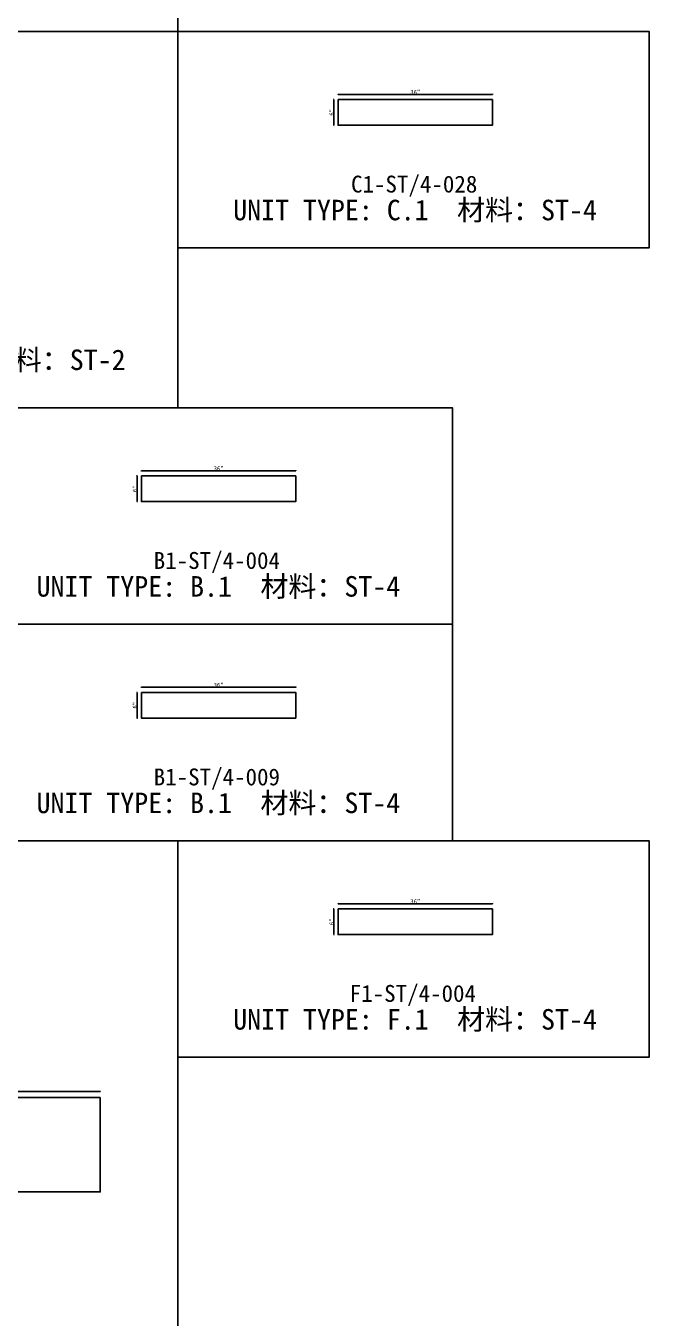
# Model space of a CAD drawing. Header units: millimetres. Extents: x -46966 to 138077, y -48408 to 2116.
# Drawn here: x 134385 to 138077, y -19305 to -11649 of the extents above; entities that cross this region are included whole.
import ezdxf
from ezdxf.enums import TextEntityAlignment as Align

# ---------------------------------------------------------------- set-up
doc = ezdxf.new("R2010")
doc.units = ezdxf.units.MM
doc.layers.add('PART_NUMBER', color=3, linetype='Continuous')
doc.styles.add('样式 1', font='')
doc.styles.get('样式 1').set_extended_font_data('NSimSun')
doc.dimstyles.new('副本 ISO-25', dxfattribs={"dimtxt": 25, "dimasz": 10, "dimexe": 1.5, "dimexo": 0.5, "dimtad": 1, "dimlfac": 0.03937, "dimlunit": 5, "dimtxsty": '样式 1', "dimblk": 'ARCHTICK', "dimcen": 2.5, "dimclrd": 256, "dimclrt": 1, "dimazin": 3, "dimtfac": 1, "dimtmove": 0, "dimatfit": 3, "dimfxlon": 1})

# ---------------------------------------------------------------- blocks, each defined once
blk = doc.blocks.new('_ArchTick')
at = {"color": 0, "linetype": 'ByBlock', "const_width": 0.15}
blk.add_lwpolyline([(-0.5, -0.5), (0.5, 0.5)], dxfattribs=at)
blk = doc.blocks.new('*D2136')
at = {"color": 0, "lineweight": -2, "transparency": 16777216}
for p, q in [((136234.6, -12056.2), (136234.6, -12053.7)), ((137149, -12056.2), (137149, -12053.7))]:
    blk.add_line(p, q, dxfattribs=at)
at = {"lineweight": -2, "transparency": 16777216}
blk.add_line((136234.6, -12055.2), (137149, -12055.2), dxfattribs=at)
at = {"layer": 'Defpoints', "color": 0, "transparency": 16777216}
for p in [(136234.6, -12086), (137149, -12055.2), (137149, -12086)]:
    blk.add_point(p, dxfattribs=at)
at = {"lineweight": -2, "transparency": 16777216, "xscale": 10, "yscale": 10, "zscale": 10, "rotation": 180}
blk.add_blockref('_ArchTick', (136234.6, -12055.2), dxfattribs=at)
at = {"lineweight": -2, "transparency": 16777216, "xscale": 10, "yscale": 10, "zscale": 10}
blk.add_blockref('_ArchTick', (137149, -12055.2), dxfattribs=at)
at = {"color": 1, "transparency": 16777216, "insert": (136691.8, -12042.1), "char_height": 25, "attachment_point": 5, "style": '样式 1'}
blk.add_mtext('\\A1;36"', dxfattribs=at)
blk = doc.blocks.new('*D2137')
at = {"color": 0, "lineweight": -2, "transparency": 16777216}
for p, q in [((136209.8, -12086), (136207.3, -12086)), ((136209.8, -12238.4), (136207.3, -12238.4))]:
    blk.add_line(p, q, dxfattribs=at)
at = {"lineweight": -2, "transparency": 16777216}
blk.add_line((136208.8, -12238.4), (136208.8, -12086), dxfattribs=at)
at = {"layer": 'Defpoints', "color": 0, "transparency": 16777216}
for p in [(136208.8, -12086), (136234.6, -12086), (136234.6, -12238.4)]:
    blk.add_point(p, dxfattribs=at)
at = {"lineweight": -2, "transparency": 16777216, "xscale": 10, "yscale": 10, "zscale": 10}
for p, rotation in [((136208.8, -12086), 90), ((136208.8, -12238.4), 270)]:
    blk.add_blockref('_ArchTick', p, dxfattribs=dict(at, rotation=rotation))
at = {"color": 1, "transparency": 16777216, "insert": (136195.7, -12162.2), "char_height": 25, "attachment_point": 5, "rotation": 90, "style": '样式 1'}
blk.add_mtext('\\A1;6"', dxfattribs=at)
blk = doc.blocks.new('*D1960')
at = {"color": 0, "lineweight": -2, "transparency": 16777216}
for p, q in [((135069.6, -14285.7), (135069.6, -14283.2)), ((135984, -14285.7), (135984, -14283.2))]:
    blk.add_line(p, q, dxfattribs=at)
at = {"lineweight": -2, "transparency": 16777216}
blk.add_line((135069.6, -14284.7), (135984, -14284.7), dxfattribs=at)
at = {"layer": 'Defpoints', "color": 0, "transparency": 16777216}
for p in [(135069.6, -14315.6), (135984, -14284.7), (135984, -14315.6)]:
    blk.add_point(p, dxfattribs=at)
at = {"lineweight": -2, "transparency": 16777216, "xscale": 10, "yscale": 10, "zscale": 10, "rotation": 180}
blk.add_blockref('_ArchTick', (135069.6, -14284.7), dxfattribs=at)
at = {"lineweight": -2, "transparency": 16777216, "xscale": 10, "yscale": 10, "zscale": 10}
blk.add_blockref('_ArchTick', (135984, -14284.7), dxfattribs=at)
at = {"color": 1, "transparency": 16777216, "insert": (135526.8, -14271.6), "char_height": 25, "attachment_point": 5, "style": '样式 1'}
blk.add_mtext('\\A1;36"', dxfattribs=at)
blk = doc.blocks.new('*D1961')
at = {"color": 0, "lineweight": -2, "transparency": 16777216}
for p, q in [((135044.8, -14315.6), (135042.3, -14315.6)), ((135044.8, -14468), (135042.3, -14468))]:
    blk.add_line(p, q, dxfattribs=at)
at = {"lineweight": -2, "transparency": 16777216}
blk.add_line((135043.8, -14468), (135043.8, -14315.6), dxfattribs=at)
at = {"layer": 'Defpoints', "color": 0, "transparency": 16777216}
for p in [(135043.8, -14315.6), (135069.6, -14315.6), (135069.6, -14468)]:
    blk.add_point(p, dxfattribs=at)
at = {"lineweight": -2, "transparency": 16777216, "xscale": 10, "yscale": 10, "zscale": 10}
for p, rotation in [((135043.8, -14315.6), 90), ((135043.8, -14468), 270)]:
    blk.add_blockref('_ArchTick', p, dxfattribs=dict(at, rotation=rotation))
at = {"color": 1, "transparency": 16777216, "insert": (135030.7, -14391.8), "char_height": 25, "attachment_point": 5, "rotation": 90, "style": '样式 1'}
blk.add_mtext('\\A1;6"', dxfattribs=at)
blk = doc.blocks.new('*D1705')
at = {"color": 0, "lineweight": -2, "transparency": 16777216}
for p, q in [((135069.6, -15568.1), (135069.6, -15565.6)), ((135984, -15568.1), (135984, -15565.6))]:
    blk.add_line(p, q, dxfattribs=at)
at = {"lineweight": -2, "transparency": 16777216}
blk.add_line((135069.6, -15567.1), (135984, -15567.1), dxfattribs=at)
at = {"layer": 'Defpoints', "color": 0, "transparency": 16777216}
for p in [(135069.6, -15598), (135984, -15567.1), (135984, -15598)]:
    blk.add_point(p, dxfattribs=at)
at = {"lineweight": -2, "transparency": 16777216, "xscale": 10, "yscale": 10, "zscale": 10, "rotation": 180}
blk.add_blockref('_ArchTick', (135069.6, -15567.1), dxfattribs=at)
at = {"lineweight": -2, "transparency": 16777216, "xscale": 10, "yscale": 10, "zscale": 10}
blk.add_blockref('_ArchTick', (135984, -15567.1), dxfattribs=at)
at = {"color": 1, "transparency": 16777216, "insert": (135526.8, -15554), "char_height": 25, "attachment_point": 5, "style": '样式 1'}
blk.add_mtext('\\A1;36"', dxfattribs=at)
blk = doc.blocks.new('*D1706')
at = {"color": 0, "lineweight": -2, "transparency": 16777216}
for p, q in [((135044.8, -15598), (135042.3, -15598)), ((135044.8, -15750.4), (135042.3, -15750.4))]:
    blk.add_line(p, q, dxfattribs=at)
at = {"lineweight": -2, "transparency": 16777216}
blk.add_line((135043.8, -15750.4), (135043.8, -15598), dxfattribs=at)
at = {"layer": 'Defpoints', "color": 0, "transparency": 16777216}
for p in [(135043.8, -15598), (135069.6, -15598), (135069.6, -15750.4)]:
    blk.add_point(p, dxfattribs=at)
at = {"lineweight": -2, "transparency": 16777216, "xscale": 10, "yscale": 10, "zscale": 10}
for p, rotation in [((135043.8, -15598), 90), ((135043.8, -15750.4), 270)]:
    blk.add_blockref('_ArchTick', p, dxfattribs=dict(at, rotation=rotation))
at = {"color": 1, "transparency": 16777216, "insert": (135030.7, -15674.2), "char_height": 25, "attachment_point": 5, "rotation": 90, "style": '样式 1'}
blk.add_mtext('\\A1;6"', dxfattribs=at)
blk = doc.blocks.new('*D2040')
at = {"color": 0, "lineweight": -2, "transparency": 16777216}
for p, q in [((132977.9, -17962.8), (132977.9, -17960.3)), ((134825.7, -17962.8), (134825.7, -17960.3))]:
    blk.add_line(p, q, dxfattribs=at)
at = {"lineweight": -2, "transparency": 16777216}
blk.add_line((132977.9, -17961.8), (134825.7, -17961.8), dxfattribs=at)
at = {"layer": 'Defpoints', "color": 0, "transparency": 16777216}
for p in [(134825.7, -17961.8), (132977.9, -17998.2), (134825.7, -17998.2)]:
    blk.add_point(p, dxfattribs=at)
at = {"lineweight": -2, "transparency": 16777216, "xscale": 10, "yscale": 10, "zscale": 10, "rotation": 180}
blk.add_blockref('_ArchTick', (132977.9, -17961.8), dxfattribs=at)
at = {"lineweight": -2, "transparency": 16777216, "xscale": 10, "yscale": 10, "zscale": 10}
blk.add_blockref('_ArchTick', (134825.7, -17961.8), dxfattribs=at)
at = {"color": 1, "transparency": 16777216, "insert": (133901.8, -17932.7), "char_height": 25, "attachment_point": 5, "style": '样式 1'}
blk.add_mtext('\\A1;72{\\H1x;\\S3/4;}"', dxfattribs=at)
blk = doc.blocks.new('*D2042')
at = {"color": 0, "lineweight": -2, "transparency": 16777216}
for p, q in [((136234.6, -16850.5), (136234.6, -16848)), ((137149, -16850.5), (137149, -16848))]:
    blk.add_line(p, q, dxfattribs=at)
at = {"lineweight": -2, "transparency": 16777216}
blk.add_line((136234.6, -16849.5), (137149, -16849.5), dxfattribs=at)
at = {"layer": 'Defpoints', "color": 0, "transparency": 16777216}
for p in [(136234.6, -16880.4), (137149, -16849.5), (137149, -16880.4)]:
    blk.add_point(p, dxfattribs=at)
at = {"lineweight": -2, "transparency": 16777216, "xscale": 10, "yscale": 10, "zscale": 10, "rotation": 180}
blk.add_blockref('_ArchTick', (136234.6, -16849.5), dxfattribs=at)
at = {"lineweight": -2, "transparency": 16777216, "xscale": 10, "yscale": 10, "zscale": 10}
blk.add_blockref('_ArchTick', (137149, -16849.5), dxfattribs=at)
at = {"color": 1, "transparency": 16777216, "insert": (136691.8, -16836.4), "char_height": 25, "attachment_point": 5, "style": '样式 1'}
blk.add_mtext('\\A1;36"', dxfattribs=at)
blk = doc.blocks.new('*D2043')
at = {"color": 0, "lineweight": -2, "transparency": 16777216}
for p, q in [((136209.8, -16880.4), (136207.3, -16880.4)), ((136209.8, -17032.8), (136207.3, -17032.8))]:
    blk.add_line(p, q, dxfattribs=at)
at = {"lineweight": -2, "transparency": 16777216}
blk.add_line((136208.8, -17032.8), (136208.8, -16880.4), dxfattribs=at)
at = {"layer": 'Defpoints', "color": 0, "transparency": 16777216}
for p in [(136208.8, -16880.4), (136234.6, -16880.4), (136234.6, -17032.8)]:
    blk.add_point(p, dxfattribs=at)
at = {"lineweight": -2, "transparency": 16777216, "xscale": 10, "yscale": 10, "zscale": 10}
for p, rotation in [((136208.8, -16880.4), 90), ((136208.8, -17032.8), 270)]:
    blk.add_blockref('_ArchTick', p, dxfattribs=dict(at, rotation=rotation))
at = {"color": 1, "transparency": 16777216, "insert": (136195.7, -16956.6), "char_height": 25, "attachment_point": 5, "rotation": 90, "style": '样式 1'}
blk.add_mtext('\\A1;6"', dxfattribs=at)

msp = doc.modelspace()

# ---------------------------------------------------------------- linework, layer by layer
at = {"color": 1}
for points in [[(132493.43, -11682.281), (135285.304, -11682.281), (135285.304, -9452.714), (132493.43, -9452.714)], [(132493.43, -13911.848), (135285.304, -13911.848), (135285.304, -11682.281), (132493.43, -11682.281)], [(135285.304, -11682.281), (138077.178, -11682.281), (138077.178, -12964.678), (135285.304, -12964.678)], [(134120.297, -13911.848), (136912.171, -13911.848), (136912.171, -15194.246), (134120.297, -15194.246)], [(134120.297, -15194.246), (136912.171, -15194.246), (136912.171, -16476.643), (134120.297, -16476.643)], [(132493.43, -19758.7), (135285.304, -19758.7), (135285.304, -16476.643), (132493.43, -16476.643)], [(135285.304, -16476.643), (138077.178, -16476.643), (138077.178, -17759.041), (135285.304, -17759.041)]]:
    msp.add_lwpolyline(points, close=True, dxfattribs=at)
for points in [[(136234.623, -12086.017), (137149.023, -12086.017), (137149.023, -12238.417), (136234.623, -12238.417)], [(135069.616, -14315.584), (135984.016, -14315.584), (135984.016, -14467.984), (135069.616, -14467.984)], [(135069.616, -15597.982), (135984.016, -15597.982), (135984.016, -15750.382), (135069.616, -15750.382)], [(136234.623, -16880.38), (137149.023, -16880.38), (137149.023, -17032.78), (136234.623, -17032.78)], [(134825.7, -17998.247), (132977.85, -17998.247), (132977.85, -18557.047), (134825.7, -18557.047)]]:
    msp.add_lwpolyline(points, close=True)

# ---------------------------------------------------------------- texts
at = {"style": '样式 1'}
for s, p in [('UNIT TYPE: C.1', (135612.932, -12801.174)), ('材料：ST-4', (136939.213, -12801.174)), ('材料：ST-2', (134147.338, -13688.353)), ('UNIT TYPE: B.1', (134447.925, -15030.741)), ('材料：ST-4', (135774.206, -15030.741)), ('UNIT TYPE: B.1', (134447.925, -16313.139)), ('材料：ST-4', (135774.206, -16313.139)), ('UNIT TYPE: F.1', (135612.932, -17595.537)), ('材料：ST-4', (136939.213, -17595.537))]:
    msp.add_text(s, height=121.5865, dxfattribs=at).set_placement(p)
at = {"layer": 'PART_NUMBER', "color": 3, "style": '样式 1'}
for s, p in [('C1-ST/4-028', (136685.168, -12586.848)), ('B1-ST/4-004', (135516.306, -14816.415)), ('B1-ST/4-009', (135516.306, -16098.812)), ('F1-ST/4-004', (136677.391, -17381.21))]:
    msp.add_text(s, height=100, dxfattribs=at).set_placement(p, align=Align.MIDDLE_CENTER)

# ---------------------------------------------------------------- dimensions: what is measured, and where the dimension line sits
for base, p1, p2, picture, middle in [((136208.788, -12086.017), (136234.623, -12238.417), (136234.623, -12086.017), '*D2137', (136195.663, -12162.217)), ((135043.781, -14315.584), (135069.616, -14467.984), (135069.616, -14315.584), '*D1961', (135030.656, -14391.784)), ((135043.781, -15597.982), (135069.616, -15750.382), (135069.616, -15597.982), '*D1706', (135030.656, -15674.182)), ((136208.788, -16880.38), (136234.623, -17032.78), (136234.623, -16880.38), '*D2043', (136195.663, -16956.58))]:
    dim = msp.add_linear_dim(base=base, p1=p1, p2=p2, angle=90, dimstyle='副本 ISO-25')
    dim.commit()
    dim.dimension.update_dxf_attribs({"geometry": picture, "text_midpoint": middle})
for base, p1, p2, picture, middle in [((137149.023, -12055.181), (136234.623, -12086.017), (137149.023, -12086.017), '*D2136', (136691.823, -12042.056)), ((135984.016, -14284.749), (135069.616, -14315.584), (135984.016, -14315.584), '*D1960', (135526.816, -14271.624)), ((135984.016, -15567.146), (135069.616, -15597.982), (135984.016, -15597.982), '*D1705', (135526.816, -15554.021)), ((137149.023, -16849.544), (136234.623, -16880.38), (137149.023, -16880.38), '*D2042', (136691.823, -16836.419)), ((134825.7, -17961.787), (132977.85, -17998.247), (134825.7, -17998.247), '*D2040', (133901.775, -17932.693))]:
    dim = msp.add_linear_dim(base=base, p1=p1, p2=p2, dimstyle='副本 ISO-25')
    dim.commit()
    dim.dimension.update_dxf_attribs({"geometry": picture, "text_midpoint": middle})

doc.saveas('drawing.dxf')
